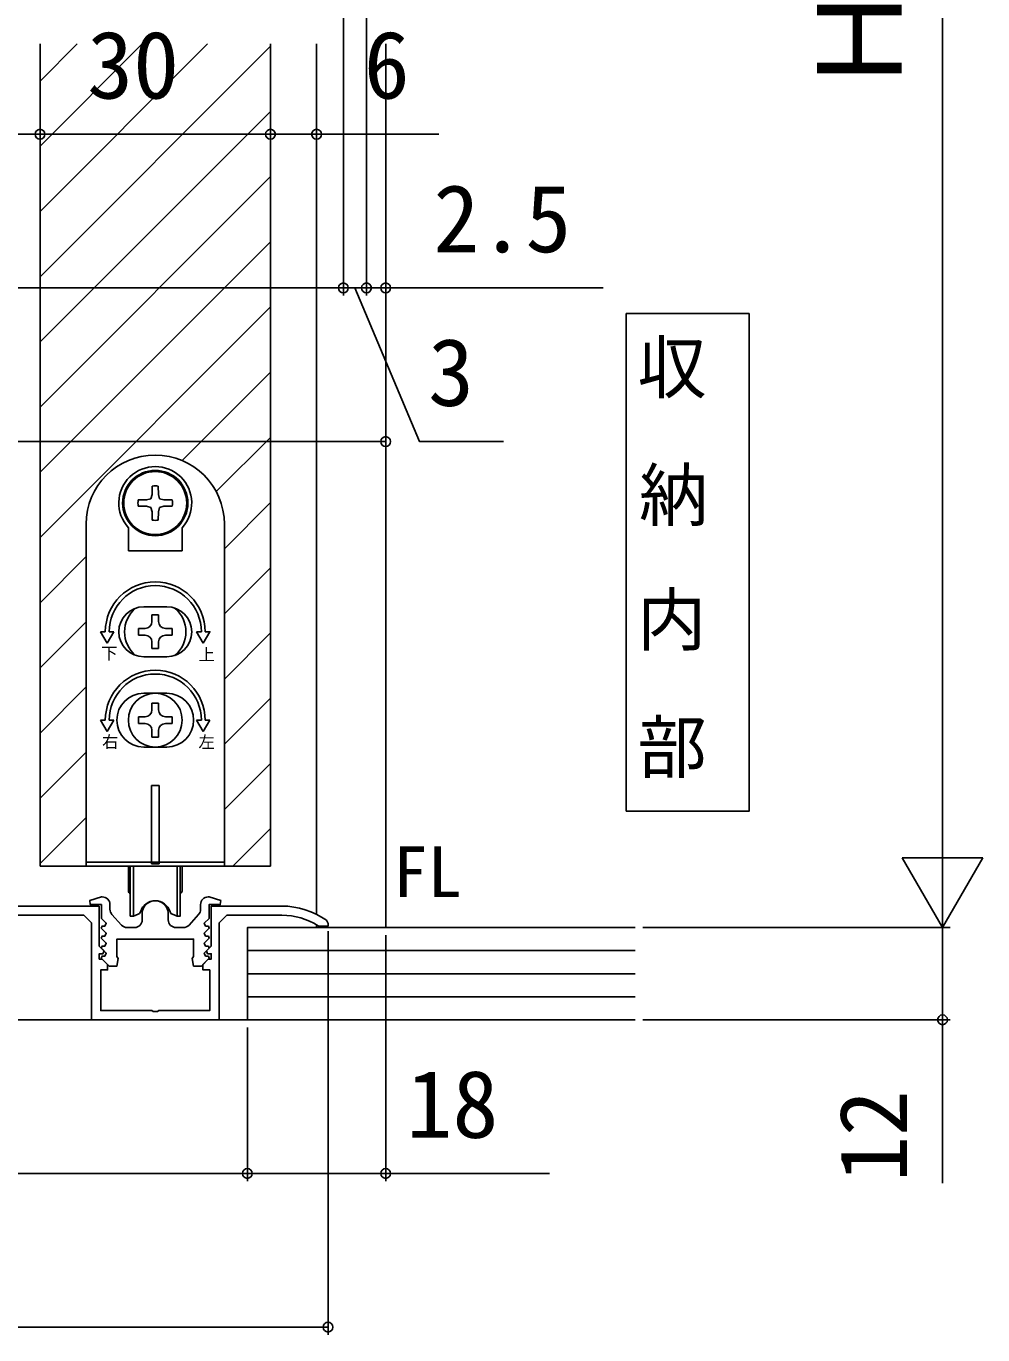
# Model space of a CAD drawing. Units: millimetres, scale not verified. Extents: x -525 to 525, y -783 to 779.
# Drawn here: x -295.8 to -171.2, y 209.4 to 379.7 of the extents above; entities that cross this region are included whole.
import ezdxf
from ezdxf.enums import TextEntityAlignment as Align

# ---------------------------------------------------------------- set-up
doc = ezdxf.new("R2010")
doc.units = ezdxf.units.MM
doc.header["$LTSCALE"] = 4
for name, color, linetype in [('0-2_USER1', 3, 'Continuous'), ('0-3_YKK_11', 7, 'Continuous'), ('0-4_YKK_12', 2, 'Continuous'), ('0-5_YKK_13', 4, 'Continuous'), ('0-7_YKK_D', 6, 'Continuous'), ('0-9_YSS_K', 3, 'Continuous')]:
    doc.layers.add(name, color=color, linetype=linetype)
doc.styles.add('ＭＳ ゴシック', font='')
doc.styles.get('ＭＳ ゴシック').set_extended_font_data('MS Gothic')

msp = doc.modelspace()

# ---------------------------------------------------------------- linework, layer by layer
at = {"layer": '0-2_USER1'}
msp.add_lwpolyline([(-217.681, 277.536), (-201.681, 277.536), (-201.681, 342.307), (-217.681, 342.307)], close=True, dxfattribs=at)
at = {"layer": '0-3_YKK_11'}
for p, q in [((-284.9, 264.772), (-284.9, 265.389)), ((-284.9, 264.772), (-284.9, 265.389)), ((-283.398, 262.72), (-284.643, 264.103)), ((-283.398, 262.72), (-284.643, 264.103)), ((-280.7, 264.189), (-280.7, 263.389)), ((-280.7, 264.189), (-280.7, 263.389)), ((-277.3, 263.389), (-277.3, 264.189)), ((-277.3, 263.389), (-277.3, 264.189)), ((-273.357, 264.103), (-274.602, 262.72)), ((-273.357, 264.103), (-274.602, 262.72)), ((-273.1, 265.389), (-273.1, 264.772)), ((-273.1, 265.389), (-273.1, 264.772)), ((-281.7, 262.389), (-282.655, 262.389)), ((-281.7, 262.389), (-282.655, 262.389)), ((-275.345, 262.389), (-276.3, 262.389)), ((-275.345, 262.389), (-276.3, 262.389))]:
    msp.add_line(p, q, dxfattribs=at)
for points in [[(-285.9, 266.389), (-286, 266.389), (-287.533, 265.897), (-287.453, 265.389), (-286, 265.389), (-286, 263.588), (-285.389, 262.976), (-285.549, 262.589), (-285.912, 262.589), (-286.026, 262.314), (-285.389, 261.676), (-285.549, 261.289), (-285.912, 261.289), (-286.026, 261.014), (-285.389, 260.376), (-285.549, 259.989), (-285.912, 259.989), (-286.026, 259.714), (-285.389, 259.076), (-285.549, 258.689), (-285.912, 258.689), (-286.026, 258.414), (-285, 257.389), (-284, 257.389), (-283.812, 258.352), (-284, 258.63), (-284, 260.889), (-274, 260.889), (-274, 258.63), (-274.188, 258.352), (-274, 257.389), (-273, 257.389), (-271.974, 258.414), (-272.088, 258.689), (-272.451, 258.689), (-272.611, 259.076), (-271.974, 259.714), (-272.088, 259.989), (-272.451, 259.989), (-272.611, 260.376)], [(-285.9, 266.389), (-286, 266.389), (-287.533, 265.897), (-287.453, 265.389), (-286, 265.389), (-286, 263.588), (-285.389, 262.976), (-285.549, 262.589), (-285.912, 262.589), (-286.026, 262.314), (-285.389, 261.676), (-285.549, 261.289), (-285.912, 261.289), (-286.026, 261.014), (-285.389, 260.376), (-285.549, 259.989), (-285.912, 259.989), (-286.026, 259.714), (-285.389, 259.076), (-285.549, 258.689), (-285.912, 258.689), (-286.026, 258.414), (-285, 257.389), (-284, 257.389), (-283.813, 258.352), (-284, 258.63), (-284, 260.889)], [(-284, 260.889), (-274, 260.889), (-274, 258.63), (-274.187, 258.352), (-274, 257.389), (-273, 257.389), (-271.974, 258.414), (-272.088, 258.689), (-272.451, 258.689), (-272.611, 259.076), (-271.974, 259.714), (-272.088, 259.989), (-272.451, 259.989), (-272.611, 260.376), (-271.974, 261.014), (-272.088, 261.289), (-272.451, 261.289), (-272.611, 261.676), (-271.974, 262.314), (-272.088, 262.589), (-272.451, 262.589), (-272.611, 262.976), (-272, 263.588), (-272, 265.389), (-270.547, 265.389), (-270.467, 265.897), (-272, 266.389), (-272.1, 266.389)], [(-272.611, 260.376), (-271.974, 261.014), (-272.088, 261.289), (-272.451, 261.289), (-272.611, 261.676), (-271.974, 262.314), (-272.088, 262.589), (-272.451, 262.589), (-272.611, 262.976), (-272, 263.588), (-272, 265.389), (-270.547, 265.389), (-270.467, 265.897), (-272, 266.389), (-272.1, 266.389)], [(-286.3, 265.189), (-309.7, 265.189)], [(-262.5, 265.189), (-271.7, 265.189), (-271.7, 259.989), (-272.334, 259.354), (-272.183, 258.989), (-271.7, 258.989), (-271.7, 258.289), (-272.1, 258.289), (-272.8, 257.589), (-272.8, 256.889), (-271.9, 256.889), (-271.9, 251.589), (-278.542, 251.589), (-278.725, 251.469), (-279.275, 251.469), (-279.458, 251.589), (-286.1, 251.589), (-286.1, 256.889), (-285.2, 256.889), (-285.2, 257.589), (-285.9, 258.289), (-286.3, 258.289), (-286.3, 258.989), (-285.817, 258.989), (-285.666, 259.354), (-286.3, 259.989), (-286.3, 265.189)], [(-371.5, 263.989), (-364.3, 263.989), (-363.3, 262.989), (-363.3, 250.389), (-346.7, 250.389), (-346.7, 262.989), (-345.7, 263.989), (-326.3, 263.989), (-325.3, 262.989), (-325.3, 250.389), (-308.7, 250.389), (-308.7, 262.989), (-307.7, 263.989), (-288.3, 263.989), (-287.3, 262.989), (-287.3, 250.389), (-270.7, 250.389), (-270.7, 262.989), (-269.7, 263.989), (-262.5, 263.989)], [(-257.81, 262.635), (-257.65, 262.589), (-256.5, 262.589), (-256.5, 262.935), (-256.711, 263.342)]]:
    msp.add_lwpolyline(points, dxfattribs=at)
for centre, radius, start, end in [((-285.9, 265.389), 1, 0.00001, 89.99999), ((-285.9, 265.389), 1, 0.00001, 89.99999), ((-279, 264.189), 1.7, 359.99999, 180.00001), ((-279, 264.189), 1.7, 359.99999, 180.00001), ((-272.1, 265.389), 1, 90.00001, 179.99999), ((-272.1, 265.389), 1, 90.00001, 179.99999), ((-283.9, 264.772), 1, 180.00001, 221.98721), ((-283.9, 264.772), 1, 180.00001, 221.98721), ((-274.1, 264.772), 1, 318.01279, 359.99999), ((-274.1, 264.772), 1, 318.01279, 359.99999), ((-262.5, 255.189), 10, 54.62346, 90), ((-282.655, 263.389), 1, 221.98723, 270.00001), ((-282.655, 263.389), 1, 221.98723, 270.00001), ((-281.7, 263.389), 1, 270.00001, 359.99999), ((-281.7, 263.389), 1, 270.00001, 359.99999), ((-276.3, 263.389), 1, 180.00001, 269.99999), ((-276.3, 263.389), 1, 180.00001, 269.99999), ((-275.345, 263.389), 1, 269.99999, 318.01277), ((-275.345, 263.389), 1, 269.99999, 318.01277), ((-262.5, 255.189), 8.8, 57.79577, 90.00001)]:
    msp.add_arc(centre, radius, start, end, dxfattribs=at)
at = {"layer": '0-4_YKK_12'}
for p, q in [((-294, 377.389), (-294, 270.392)), ((-294, 372.559), (-289.171, 377.389)), ((-294, 364.074), (-280.685, 377.389)), ((-294, 355.589), (-272.2, 377.389)), ((-294, 347.103), (-264, 377.103)), ((-264, 377.389), (-264, 270.392)), ((-258, 264.119), (-258, 377.389)), ((-249, 262.389), (-249, 377.389)), ((-294, 338.618), (-264, 368.618)), ((-294, 330.133), (-264, 360.133)), ((-294, 321.648), (-264, 351.648)), ((-294, 313.162), (-264, 343.162)), ((-275.495, 323.181), (-264, 334.677)), ((-271.061, 319.131), (-264, 326.192)), ((-270, 311.706), (-264, 317.706)), ((-294, 304.677), (-288, 310.677)), ((-270, 303.221), (-264, 309.221)), ((-294, 296.192), (-288, 302.192)), ((-270, 294.736), (-264, 300.736)), ((-294, 287.706), (-288, 293.706)), ((-270, 286.251), (-264, 292.251)), ((-294, 279.221), (-288, 285.221)), ((-270, 277.765), (-264, 283.765)), ((-294, 270.736), (-288, 276.736)), ((-268.888, 270.392), (-264, 275.28)), ((-294, 270.392), (-264, 270.392)), ((-258, 262.389), (-258, 262.751))]:
    msp.add_line(p, q, dxfattribs=at)
at = {"layer": '0-5_YKK_13'}
for p, q in [((-279.419, 318.766), (-279.568, 318.21)), ((-279.4, 319.856), (-279.419, 318.766)), ((-278.6, 319.856), (-278.581, 318.766)), ((-278.581, 318.766), (-278.432, 318.21)), ((-277.876, 318.061), (-278.432, 318.21)), ((-277.876, 317.223), (-278.432, 317.074)), ((-276.786, 318.042), (-277.876, 318.061)), ((-276.786, 317.242), (-277.876, 317.223)), ((-288, 314.892), (-288, 277.892)), ((-282.5, 311.442), (-282.5, 314.431)), ((-275.5, 311.442), (-275.5, 314.431)), ((-270, 277.892), (-270, 314.892)), ((-282.5, 311.442), (-275.5, 311.442)), ((-277.5, 304.142), (-280.5, 304.142)), ((-279.44, 303.092), (-279.44, 302.212)), ((-278.56, 303.092), (-279.44, 303.092)), ((-278.56, 302.212), (-278.56, 303.092)), ((-286.116, 300.892), (-285.5, 300.892)), ((-285.25, 299.392), (-286.116, 300.892)), ((-285.25, 299.392), (-284.384, 300.892)), ((-285, 300.892), (-284.384, 300.892)), ((-280.32, 301.332), (-281.2, 301.332)), ((-281.2, 301.332), (-281.2, 300.452)), ((-281.2, 300.452), (-280.32, 300.452)), ((-276.8, 301.332), (-277.68, 301.332)), ((-277.68, 300.452), (-276.8, 300.452)), ((-276.8, 300.452), (-276.8, 301.332)), ((-273, 300.892), (-273.616, 300.892)), ((-272.75, 299.392), (-273.616, 300.892)), ((-279.44, 299.572), (-279.44, 298.692)), ((-279.44, 298.692), (-278.56, 298.692)), ((-278.56, 298.692), (-278.56, 299.572)), ((-277.5, 297.642), (-280.5, 297.642)), ((-280.5, 292.892), (-277.5, 292.892)), ((-279.44, 291.592), (-279.44, 290.712)), ((-278.56, 291.592), (-279.44, 291.592)), ((-278.56, 290.712), (-278.56, 291.592)), ((-280.32, 289.832), (-281.2, 289.832)), ((-281.2, 289.832), (-281.2, 288.952)), ((-276.8, 289.832), (-277.68, 289.832)), ((-276.8, 288.952), (-276.8, 289.832)), ((-286.116, 289.392), (-285.5, 289.392)), ((-285.25, 287.892), (-286.116, 289.392)), ((-285.25, 287.892), (-284.384, 289.392)), ((-285, 289.392), (-284.384, 289.392)), ((-281.2, 288.952), (-280.32, 288.952)), ((-279.44, 288.072), (-279.44, 287.192)), ((-278.56, 287.192), (-278.56, 288.072)), ((-277.68, 288.952), (-276.8, 288.952)), ((-272.75, 287.892), (-273.616, 289.392)), ((-273, 289.392), (-273.616, 289.392)), ((-272.75, 287.892), (-271.884, 289.392)), ((-271.884, 289.392), (-272.5, 289.392)), ((-279.44, 287.192), (-278.56, 287.192)), ((-280.5, 285.892), (-277.5, 285.892)), ((-279.5, 280.892), (-278.5, 280.892)), ((-279.5, 270.692), (-279.5, 280.892)), ((-278.5, 280.892), (-278.5, 270.692)), ((-288, 277.892), (-288, 270.392)), ((-288, 270.892), (-270, 270.892)), ((-282.5, 267.144), (-282.5, 270.392)), ((-282.25, 263.892), (-282.25, 270.392)), ((-281.85, 263.892), (-281.85, 270.392)), ((-278.5, 270.692), (-279.5, 270.692)), ((-276.15, 263.892), (-276.15, 270.392)), ((-275.5, 270.392), (-275.5, 267.144)), ((-282.252, 266.848), (-282.25, 266.848)), ((-282.25, 266.892), (-282.25, 263.892)), ((-275.75, 263.892), (-275.75, 266.892)), ((-275.75, 266.848), (-275.748, 266.848)), ((-281.85, 263.892), (-281.23, 264.117)), ((-276.15, 263.892), (-276.77, 264.117)), ((-281.85, 263.892), (-282.25, 263.892))]:
    msp.add_line(p, q, dxfattribs=at)
for points in [[(-281.214, 318.042), (-280.124, 318.061), (-279.568, 318.21)], [(-281.214, 317.242), (-280.124, 317.223), (-279.568, 317.074)], [(-279.4, 315.428), (-279.419, 316.517), (-279.568, 317.074)], [(-278.6, 315.428), (-278.581, 316.517), (-278.432, 317.074)], [(-272.75, 299.392), (-271.884, 300.892), (-272.5, 300.892)], [(-270, 277.892), (-270, 270.392), (-288, 270.392)], [(-275.75, 270.392), (-275.75, 263.892), (-276.15, 263.892)]]:
    msp.add_lwpolyline(points, dxfattribs=at)
for centre, radius in [((-279, 317.642), 4.25), ((-279, 317.642), 4.1), ((-279, 289.392), 3.5)]:
    msp.add_circle(centre, radius, dxfattribs=at)
for centre, radius, start, end in [((-279, 314.892), 9, 0, 180), ((-279, 317.642), 4.75, 317.4631, 222.5369), ((-279, 317.642), 2.25, 79.75965, 100.24035), ((-279, 317.642), 2.25, 169.75965, 190.24035), ((-279, 317.642), 2.25, 349.75965, 10.24035), ((-279, 317.642), 2.25, 259.75965, 280.24035), ((-279, 300.892), 6.5, 0, 180), ((-279, 300.892), 6, 0, 180), ((-280.5, 300.892), 3.25, 90, 270), ((-279, 300.892), 4, 129.83844, 230.16156), ((-277.5, 300.892), 3.25, 270, 90), ((-279, 300.892), 4, 309.83844, 50.16156), ((-280.32, 302.212), 0.88, 270, 0), ((-277.68, 302.212), 0.88, 180, 270), ((-280.32, 299.572), 0.88, 0, 90), ((-277.68, 299.572), 0.88, 90, 180), ((-279, 289.392), 6.5, 0, 180), ((-279, 289.392), 6, 0, 180), ((-280.5, 289.392), 3.5, 90, 270), ((-277.5, 289.392), 3.5, 270, 90), ((-280.32, 290.712), 0.88, 270, 0), ((-277.68, 290.712), 0.88, 180, 270), ((-280.32, 288.072), 0.88, 0, 90), ((-277.68, 288.072), 0.88, 90, 180), ((-282.2, 267.144), 0.3, 180, 260), ((-279, 263.892), 2, 16.15012, 163.84988), ((-275.8, 267.144), 0.3, 280, 0), ((-281.401, 264.587), 0.5, 290, 343.84988), ((-276.599, 264.587), 0.5, 196.15012, 250)]:
    msp.add_arc(centre, radius, start, end, dxfattribs=at)
at = {"layer": '0-7_YKK_D'}
for p, q in [((-176.5, 484.889), (-176.5, 272.889)), ((-251.5, 472.389), (-251.5, 344.648)), ((-251.5, 472.389), (-251.5, 344.648)), ((-254.5, 443.589), (-254.5, 344.648)), ((-254.5, 443.589), (-254.5, 344.648)), ((-294, 357.621), (-294, 366.648)), ((-294, 357.621), (-294, 366.648)), ((-264, 357.621), (-264, 366.648)), ((-264, 357.621), (-264, 366.648)), ((-258, 357.621), (-258, 366.648)), ((-302, 365.648), (-294, 365.648)), ((-294, 365.648), (-264, 365.648)), ((-249, 346.355), (-249, 344.648)), ((-379.5, 345.648), (-254.5, 345.648)), ((-254.5, 345.648), (-257.05, 345.648)), ((-254.5, 345.648), (-251.5, 345.648)), ((-254.5, 345.648), (-251.5, 345.648)), ((-251.5, 345.648), (-254.05, 345.648)), ((-251.5, 345.648), (-248.95, 345.648)), ((-251.5, 345.648), (-249, 345.648)), ((-249, 345.648), (-220.673, 345.648)), ((-385, 325.648), (-249, 325.648)), ((-176.5, 262.389), (-176.5, 280.575)), ((-176.5, 262.389), (-181.75, 271.482)), ((-171.25, 271.482), (-181.75, 271.482)), ((-176.5, 262.389), (-171.25, 271.482)), ((-215.5, 262.389), (-175.5, 262.389)), ((-215.5, 262.389), (-175.5, 262.389)), ((-256.5, 261.935), (-256.5, 209.389)), ((-249, 261.389), (-249, 229.389)), ((-215.5, 250.389), (-175.5, 250.389)), ((-267, 249.389), (-267, 229.389)), ((-267, 249.389), (-267, 229.389)), ((-367, 230.389), (-267, 230.389)), ((-377.5, 210.389), (-256.5, 210.389))]:
    msp.add_line(p, q, dxfattribs=at)
for points in [[(-264, 365.648), (-258, 365.648), (-242.082, 365.648)], [(-253, 345.648), (-244.595, 325.648), (-233.641, 325.648)], [(-176.5, 262.389), (-176.5, 250.389), (-176.5, 229.111)], [(-267, 230.389), (-249, 230.389), (-227.655, 230.389)]]:
    msp.add_lwpolyline(points, dxfattribs=at)
for centre in [(-294, 365.648), (-294, 365.648), (-264, 365.648), (-264, 365.648), (-258, 365.648), (-254.5, 345.648), (-254.5, 345.648), (-251.5, 345.648), (-251.5, 345.648), (-249, 345.648), (-249, 325.648), (-176.5, 250.389), (-267, 230.389), (-267, 230.389), (-249, 230.389), (-256.5, 210.389)]:
    msp.add_circle(centre, 0.637, dxfattribs=at)
at = {"layer": '0-9_YSS_K'}
for p, q in [((-216.5, 259.389), (-267, 259.389)), ((-216.5, 256.389), (-267, 256.389)), ((-216.5, 253.389), (-267, 253.389)), ((-216.5, 250.389), (-417.5, 250.389))]:
    msp.add_line(p, q, dxfattribs=at)
msp.add_lwpolyline([(-216.5, 262.389), (-267, 262.389), (-267, 250.389)], dxfattribs=at)

# ---------------------------------------------------------------- texts
at = {"layer": '0-2_USER1', "style": 'ＭＳ ゴシック'}
for s, p in [('収', (-216.226, 329.993)), ('納', (-216.022, 313.408)), ('内', (-216.252, 297.18)), ('部', (-216.201, 280.595)), ('FL', (-248.023, 264.389))]:
    msp.add_text(s, height=6.598, dxfattribs=at).set_placement(p, align=Align.BOTTOM_LEFT)
at = {"layer": '0-5_YKK_13', "style": 'ＭＳ ゴシック'}
for s, p in [('下', (-286.029, 296.848)), ('上', (-273.355, 296.679)), ('右', (-285.921, 285.324)), ('左', (-273.379, 285.288))]:
    msp.add_text(s, height=1.558, dxfattribs=at).set_placement(p, align=Align.BOTTOM_LEFT)
at = {"layer": '0-7_YKK_D', "style": 'ＭＳ ゴシック'}
for s, height, p in [('Ｈ', 11, (-178.5, 370.536)), ('12', 8.798, (-178.5, 229.27))]:
    msp.add_text(s, height=height, rotation=90, dxfattribs=at).set_placement(p, align=Align.BOTTOM_LEFT)
for s, p in [('30', (-287.864, 367.648)), ('6', (-251.855, 367.648)), ('2.5', (-242.786, 347.648)), ('3', (-243.482, 327.648)), ('18', (-246.291, 232.389))]:
    msp.add_text(s, height=8.798, dxfattribs=at).set_placement(p, align=Align.BOTTOM_LEFT)

doc.saveas('drawing.dxf')
